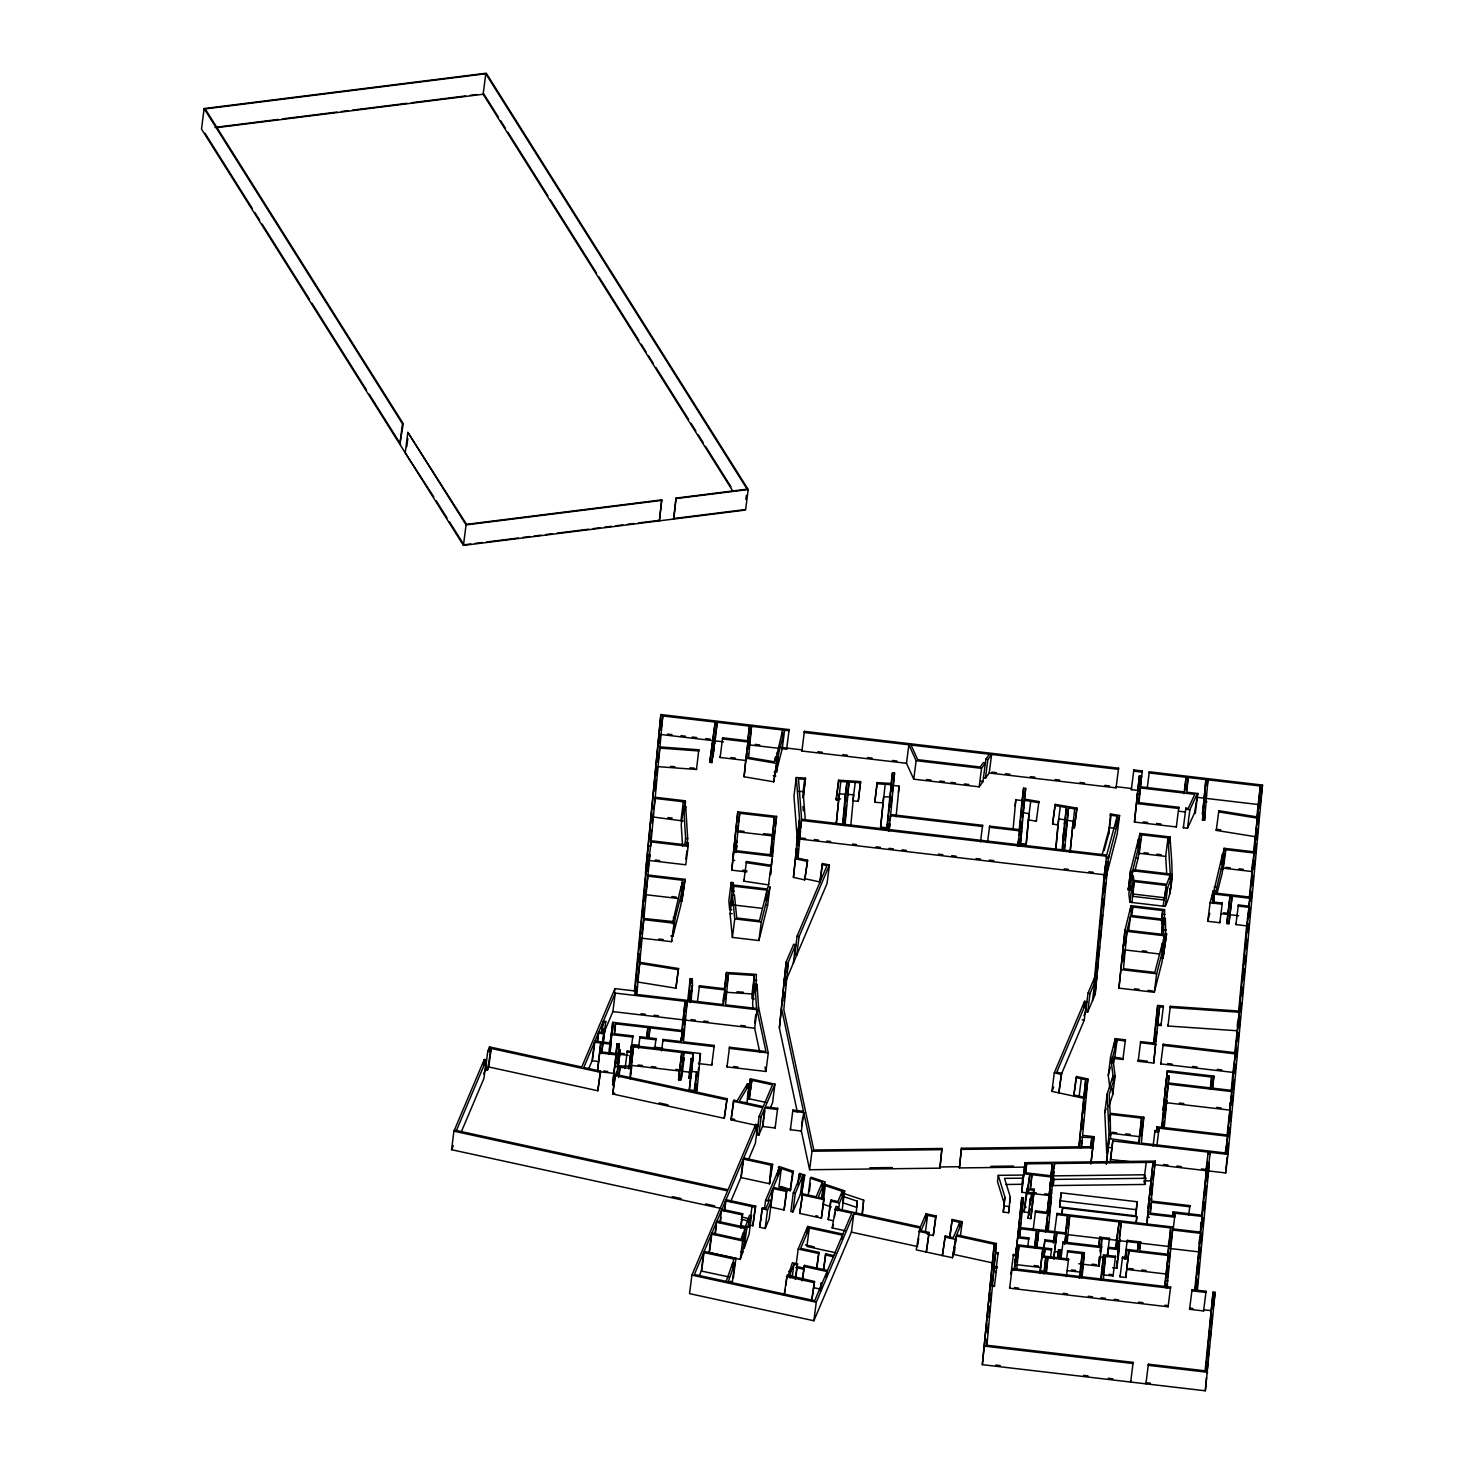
<?xml version="1.0" encoding="UTF-8"?>
<svg xmlns="http://www.w3.org/2000/svg" width="1464" height="1464" viewBox="0 0 1464 1464"><rect width="100%" height="100%" fill="white"/><g stroke="black" fill="none" stroke-linecap="round" stroke-linejoin="round"><path stroke-width="1.5" d="M687.623 1001.541L690.203 978.629L692.271 978.849L692.454 984.961L690.349 998.393M690.203 978.629L689.196 1000.589L636.803 994.459L649.851 854.738L647.802 854.5L645.423 873.002M691.941 986.059L691.264 1000.827L723.472 1004.615L724.845 989.92L699.353 986.937L699.463 985.766L724.954 988.767L726.473 972.462L756.394 974.402L755.991 986.571M1207.159 786.003L1207.946 779.836L1204.561 820.298L1202.511 820.096L1205.879 779.598L1202.932 810.763M1202.511 820.096L1205.201 794.366M1204.561 820.298L1204.964 811.514M600.771 1042.99L597.477 1071.447L600.771 1042.99L594.439 1042.24L592.078 1060.759L588.51 1069.159M594.915 1041.142L610.122 1042.917L610.012 1044.07L602.839 1043.228L602.015 1052.012L616.216 1053.677L613.709 1073.496M602.418 1043.96L604.998 1029.137L602.107 1028.808L601.777 1032.266L598.813 1031.919L597.495 1042.203M603.333 1040.026L603.223 1041.179L605.712 1021.506L603.351 1021.231L601.759 1033.566M605.712 1021.506L605.602 1022.659L602.875 1022.348L601.576 1032.925M628.166 1055.324L610.031 1053.202L612.721 1022.33L682.407 1030.491L685.134 1001.284L681.712 1031.04M611.055 1042.094L610.342 1040.849M610.031 1053.202L612.007 1029.961L612.391 1034.682L632.814 1037.079L632.924 1035.926L614.569 1033.767L615.502 1023.83L647.875 1027.618L646.942 1037.573L639.933 1036.75L638.505 1048.187M612.83 1030.052L613.434 1023.592M599.508 1071.685L613.727 1073.35L612.629 1085.153L616.106 1054.849L599.856 1052.927M616.216 1053.677L617.131 1043.741L619.199 1043.978L618.65 1049.926L620.297 1050.109L618.339 1065.664M620.187 1051.28L618.54 1051.079L617.168 1065.719L631.698 1066.487L630.179 1078.858M615.008 1066.634L617.881 1066.981L617.168 1074.759L615.081 1075.491L612.721 1094.011L724.241 1118.331L727.077 1098.732L696.846 1092.126L700.451 1053.494L631.57 1045.424L630.783 1051.591L632.924 1035.926M631.496 1068.574L619.949 1067.219L619.199 1075.198L694.796 1091.687L696.644 1071.996L691.685 1071.41L692.765 1059.79L691.118 1059.588L691.228 1058.435L692.875 1058.618L693.332 1053.842L683.834 1052.726L683.048 1058.893M631.57 1045.424L631.021 1051.372L627.306 1050.932L627.196 1052.104L630.911 1052.524L629.209 1068.482M634.388 991.293L660.85 714.542L789.114 729.584L789.005 730.737L662.808 715.951L660.959 730.335M618.613 1167.101L618.723 1165.93M634.644 995.374L647.802 854.5M648.808 860.576L648.278 864.693L646.228 864.437L660.85 714.542M636.09 995.246L636.913 986.388M639.128 962.855L639.951 953.869M640.591 947.135L641.433 938.149L671.537 941.681L671.903 940.199M643.41 916.94L644.233 908.028M644.855 901.348L647.857 876.149L682.718 880.248L681.931 886.415M648.278 864.693L648.68 860.429L685.793 864.785L688.172 846.265L687.934 842.642L685.884 842.495L686.03 844.856L651.151 840.757M650.657 839.22L651.498 830.308M652.121 823.628L653.273 812.831M655.14 791.201L656.183 780.019M656.604 775.554L657.446 766.605L696.48 769.478L698.804 749.788L659.916 746.933M659.605 743.309L660.447 734.452L712.822 740.601L715.201 722.081L709.747 762.305L711.815 762.579L717.269 722.319L715.146 738.771M662.808 715.951L650.657 846.174L648.589 845.936M630.325 1074.32L631.149 1065.334L679.406 1070.989L678.582 1079.92L680.632 1080.158L683.834 1052.726M630.215 1076.955L633.528 1046.833L681.785 1052.488L678.582 1079.92M639.933 1036.75L639.823 1037.903L655.909 1039.788L656.018 1038.635L649.01 1037.811L649.924 1027.856L682.297 1031.663L681.382 1041.599L663.027 1039.458L661.6 1050.896M663.027 1039.458L662.918 1040.611L714.139 1046.614L714.249 1045.461L683.432 1041.837L687.202 1001.522L685.884 1011.807M680.668 1042.276L681.089 1037.775M682.956 1040.19L683.999 1028.991M684.42 1024.526L685.353 1015.924M680.632 1080.158L683.395 1057.52M681.748 1077.284L684.219 1057.612M713.114 756.65L714.67 741.04M715.603 736.978L714.194 744.078L712.126 743.803M696.644 1071.996L694.265 1090.515L689.324 1089.93L690.404 1078.291L688.757 1078.09L688.867 1076.937L690.514 1077.138M748.745 749.293L751.526 726.345L748.635 757.437L774.346 761.811L775.554 757.163L777.585 757.51L773.724 781.813L744.096 776.762L745.615 760.457L720.142 757.474L720.233 756.321M747.628 740.491L749.477 726.107L748.104 740.784L722.612 737.801L722.502 738.954L747.994 741.955L744.096 776.762M696.169 1092.455L697.01 1083.378M697.651 1076.552L698.603 1067.897M698.401 1063.559L711.76 1065.115L711.87 1063.962M746.786 871.922L731.707 870.165L737.783 811.861L776.561 816.4L770.467 874.703L771.912 859.24M731.707 870.165L734.635 845.643L736.703 845.881L736.246 850.73L770.888 854.793L774.383 817.315L739.741 813.27L738.679 821.487M735.715 849.431L736.538 840.592M735.752 852.231L739.741 813.27M723.143 1001.156L723.527 997.076M725.449 998.924L726.071 992.263L752.02 993.946L752.35 998.777L754.399 998.906M747.921 758.187L748.324 753.74M752.35 998.777L754.399 975.427L728.432 973.743L725.54 1004.853L756.522 1008.495L755.003 984.247L757.053 984.394L758.498 1006.976L768.289 1052.964L765.91 1071.465L727.022 1066.908L727.132 1065.755M635.047 990.982L614.953 988.621L581.757 1067.036L489.598 1046.925L487.75 1051.317L485.371 1069.836L487.384 1070.276L488.775 1066.981L597.824 1090.753L600.661 1071.154L583.77 1067.476L615.246 993.104L757.034 1009.721L765.947 1051.518L729.511 1047.236L729.401 1048.407L768.289 1052.964M770.156 855.671L774.383 817.315M772.333 854.811L773.157 845.972M773.779 839.329L774.712 830.802M774.182 771.839L776.194 772.168L782.234 748.726L786.644 749.239L786.754 748.086M989.426 754.235L985.913 759.084L982.93 781.666L979.178 786.845L913.756 779.177L906.491 763.293L801.906 751.032L802.016 749.879L780.001 747.299M804.377 731.36L804.267 732.531L1118.459 769.35L1118.569 768.197L804.377 731.36L801.906 751.032M797.331 1112.128L779.379 1027.948L786.186 961.903L793.671 944.262L795.684 944.701L793.305 963.202M793.433 877.394L798.447 830.619L800.515 830.857L797.972 858.16L807.579 860.246L804.743 879.864L793.433 877.394L799.527 819.053L796.306 777.549L805.456 778.116L803.187 797.807L805.456 778.116M796.453 845.204L799.527 819.053M779.379 1027.948L786.186 961.903M783.99 1001.047L784.832 992.025M785.454 985.272L786.406 976.653M797.294 858.471L798.136 849.376L796.087 849.138M798.703 843.282L799.637 834.846M795.684 944.701L788.254 962.251L783.826 1009.574L813.764 1150.027L941.938 1148.471L939.925 1168.162L809.61 1169.736L801.357 1131.032L803.736 1112.53L792.774 1111.249L792.884 1110.096L803.48 1111.322L781.758 1009.446M798.502 845.442L801.485 820.462L1106.601 856.22L1106.418 858.069L1108.486 858.307L1119.576 815.485L1110.536 813.929L1110.243 815.045L1117.215 816.253L1115.897 826.556M758.315 1125.761L731.067 1119.832L733.446 1101.312L762.781 1107.717L759.157 1116.263L756.778 1134.783L758.791 1135.222L762.488 1126.493L775.133 1127.975L775.243 1126.804M747.482 1096.664L750.428 1078.822L774.95 1084.165L765.343 1106.857L777.622 1108.303L777.512 1109.456L764.867 1107.974L761.17 1116.703L758.791 1135.222M801.357 1131.032L790.395 1129.751L790.505 1128.598M836.109 824.287L840.757 781.502M836.493 822.548L839.165 793.872L845.387 794.257L842.477 825.403M855.251 782.417L852.89 800.918L858.27 801.266L860.558 781.575L838.579 780.202L838.671 781.373L846.961 781.886L843.026 824.159L801.595 819.291L798.502 778.866L805.548 779.306M844.545 825.605L846.412 805.529M846.832 801.082L849.047 782.014L860.649 782.746M849.047 782.014L845.094 824.397L887.202 829.338L887.733 823.774L889.783 824.031L889.27 829.576L1018.322 844.691L1018.834 839.147L1020.902 839.384L1020.39 844.948L1062.516 849.87L1066.469 807.506L1054.977 805.529L1052.598 824.031L1057.941 824.946L1055.636 849.687M850.73 826.245L853.677 794.769L847.455 794.385M880.358 828.88L885.171 784.283M889.801 797.038L886.928 827.819L880.742 827.087L883.579 796.654L889.801 797.038L891.375 784.667L877.156 783.789L877.064 782.6L891.485 783.514L892.491 772.827L894.541 773.065L890.679 814.533L982.6 825.312L982.49 826.465L890.569 815.686L888.849 830.381M891.375 784.667L888.099 819.84L890.167 820.096L890.569 815.686M890.936 807.25L891.942 796.343M892.363 791.969L894.541 773.065M856.092 1214.278L857.318 1201.194L843.447 1196.546L842.66 1202.694L856.532 1207.342L857.318 1201.194M896.059 816.894L899.152 786.15L892.967 785.418M862.058 1215.102L862.882 1206.299M862.241 1215.559L863.668 1200.151L844.637 1193.764M1030.711 801.339L1028.332 819.858L1036.274 821.212L1038.946 801.577L1024.654 799.124L1025.66 788.437L1023.592 788.181L1019.731 829.667L989.609 826.135L989.518 827.288L1019.621 830.82L1019.2 835.212L1021.268 835.45L1019.951 845.735M1013.106 828.88L1015.833 799.82L1022.018 800.552L1019.164 831.113M1038.946 801.577L1038.635 802.711L1024.544 800.277L1022.97 812.648L1029.119 813.709L1026.282 844.142L1020.097 843.429L1022.146 821.432M1022.549 817.04L1022.97 812.648M1021.268 835.45L1024.544 800.277M1025.898 845.954L1028.332 819.858M1205.037 1371.402L1213.07 1292.108L1215.138 1292.346L1205.311 1390.8L982.344 1364.668L994.239 1244.235L956.212 1235.945L952.442 1257.741L916.226 1249.853L919.996 1228.04L853.787 1213.601L816.253 1302.246L813.874 1320.748L689.544 1293.627L691.905 1275.126L727.571 1190.872L453.932 1131.178L451.571 1149.697L720.764 1208.404M982.344 1364.668L994.239 1244.235M986.187 1346.002L986.791 1339.359M987.413 1332.697L988.255 1323.822M988.877 1317.179L989.902 1306.089M990.323 1301.642L991.146 1292.785M949.624 1237.043L952.186 1219.494L962.251 1221.69L956.687 1234.847L996.398 1243.503L994.257 1266.451L996.838 1266.763L996.746 1267.916L994.148 1267.604L986.901 1345.251L1133.136 1362.38L1133.026 1363.533L984.723 1346.166M994.148 1267.604L991.769 1286.124L994.367 1286.435L994.477 1285.264M995.685 1272.326L995.794 1271.155M995.557 1252.342L998.155 1252.653L998.064 1253.806L995.465 1253.495L993.617 1267.897M1003.261 1212.101L1004.89 1197.076L998.283 1175.354L1023.482 1175.043L1023.19 1178.191L1004.505 1178.355L1010.306 1197.003L1008.623 1212.741L1003.261 1212.101L1004.89 1197.076M1009.629 1288.21L1012.1 1268.556L1170.596 1287.13L1168.126 1306.785L1009.629 1288.21L1009.739 1287.057M1011.057 1272.948L1010.947 1274.101L1013.417 1254.447L1016.016 1254.739L1016.949 1244.748L1051.591 1248.81L1051.481 1249.963L1044.893 1249.195L1043.832 1257.43M1012.1 1268.556L1011.99 1269.709L1170.486 1288.283L1170.596 1287.13M1013.417 1254.447L1013.308 1255.6L1015.906 1255.892L1014.698 1268.849M1027.49 1192.959L1021.671 1192.282L1025.074 1162.691L1155.261 1161.098L1151.216 1200.535M1021.817 1197.589L1015.687 1256.368L1021.817 1197.589L1023.428 1197.79L1020.628 1227.637L1046.211 1230.638L1047.803 1213.528L1035.432 1212.082L1035.542 1210.911L1047.913 1212.375L1049.377 1196.765L1051.427 1197.003L1048.261 1230.876L1066.012 1232.963L1067.604 1215.852L1056.88 1214.589L1056.99 1213.436L1172.884 1227.015L1172.701 1228.863L1200.755 1232.157M1021.671 1192.282L1025.074 1162.691M1019.859 1229.083L1020.463 1222.696M1016.766 1269.087L1018.907 1246.157L1042.826 1248.957L1039.971 1273.497M1034.7 1248.17L1036.622 1230.693L1020.536 1228.808L1019.768 1236.897L1028.844 1237.958L1028.735 1239.111L1018.047 1237.867M1051.042 1175.702L1052.47 1163.532L1026.593 1163.862L1025.752 1172.81L1051.335 1175.793L1051.738 1171.401L1053.806 1171.639L1050.475 1203.353M1055.782 850.273L1058.728 818.815L1064.877 819.877L1062.169 848.864M1029.851 1208.477L1029.32 1212.595L1024.05 1211.972L1029.851 1174.457L1024.031 1173.78M1024.05 1211.972L1026.886 1188.365M1062.846 839.403L1063.468 832.705M1049.963 1207.471L1049.432 1211.57L1047.364 1211.332L1051.225 1176.965L1031.919 1174.695L1030.601 1188.805L1034.225 1189.226L1034.115 1190.378L1028.844 1189.774L1028.588 1192.538L1033.859 1193.16L1030.839 1218.615L1027.948 1218.268L1028.057 1217.115M1030.473 1204.872L1030.436 1198.613L1030.327 1199.766L1033.218 1200.096M1031.26 1198.705L1031.699 1194.075L1026.41 1193.453M1064.017 851.353L1064.639 844.691M1065.06 840.245L1068.519 807.854L1076.717 809.281L1077.028 808.146L1055.288 804.395L1054.977 805.529M1068.519 807.854L1064.566 850.127L1106.693 855.049L1117.215 816.253M1030.839 1218.615L1034.225 1189.226M1031.754 1208.898L1031.864 1207.745M1033.163 1229.431L1033.053 1230.584L1035.542 1210.911M1070.038 851.7L1074.668 808.915M1070.202 852.176L1073.094 821.286L1066.927 820.224M1036.75 1248.408L1038.671 1230.931L1054.757 1232.816L1054.007 1240.905L1044.93 1239.843L1043.869 1248.078M1042.826 1248.957L1040.172 1270.477L1042.24 1270.715M1044.033 1247.163L1044.93 1239.843M1045.534 1230.876L1045.955 1226.411M1047.364 1211.332L1051.225 1176.965M1044.088 1256.313L1044.893 1249.195M1047.584 1231.316L1048.425 1222.294M1049.432 1211.57L1049.834 1207.288M1050.42 1200.864L1051.427 1190.159M1044.399 1272.326L1045.79 1257.485L1042.075 1257.045L1042.185 1255.892L1057.85 1257.722L1058.6 1249.634L1060.668 1249.872L1059.918 1257.979L1068.574 1258.985L1068.464 1260.138L1047.84 1257.722L1046.01 1272.124M1153.065 1162.324L1148.105 1208.514L1153.065 1162.324L1054.556 1163.514L1054.171 1167.723L1052.104 1167.467M1046.467 1272.582L1047.84 1257.722M1053.751 1258.967L1054.446 1251.555L1061.254 1252.361M1053.842 1258.766L1056.825 1233.054L1065.902 1234.115L1065.133 1242.222L1063.084 1241.966L1060.961 1258.418M1059.625 1206.922L1061.144 1192.831L1137.162 1201.743L1136.412 1209.685L1135.625 1215.834L1059.625 1206.922L1061.144 1192.831M1062.041 1214.022L1062.608 1208.038L1136.833 1216.749L1136.284 1222.715M1063.084 1241.966L1062.974 1243.137L1101.532 1247.657L1101.751 1238.562L1117.435 1240.392L1116.684 1248.261L1108.651 1247.31L1107.479 1256.698M1066.469 1243.394L1067.293 1234.591L1101.038 1238.544M1115.33 1248.499L1119.155 1221.891L1069.672 1216.09L1067.201 1242.46L1098.952 1246.175L1099.793 1237.153L1109.492 1238.288L1109.383 1239.441M1082.134 1276.754L1084.385 1252.653L1067.677 1250.695L1067.567 1251.848L1082.207 1253.568L1080.066 1276.516M1078.822 1146.861L1085.721 1079.718L1076.113 1077.614L1073.753 1096.133L1076.589 1076.516L1087.88 1078.986L1082.628 1135.35L1094.011 1136.686L1091.119 1162.215M1094.139 982.765L1104.222 874.722L799.106 838.964M1079.041 1147.483L1085.721 1079.718M1085.648 1011.679L1087.661 1012.118L1095.127 994.477L1108.12 862.241L1106.052 862.003L1095.438 975.628L1088.008 993.178L1085.648 1011.679L1083.927 1015.741M1082.573 1129.055L1083.415 1120.033M1084.037 1113.281L1085.099 1102.008M1095.127 994.477L1096.829 976.268M1097.25 971.73L1098.11 962.635M1098.732 955.809L1099.592 946.714M1100.233 939.888L1101.074 930.793M1101.715 923.967L1102.557 914.872M1103.197 908.046L1104.039 898.951M1104.679 892.125L1105.54 883.03M1025.02 1167.119L959.432 1167.924L961.445 1148.234L1079.462 1146.806L1079.993 1141.133L1082.061 1141.371L1081.548 1146.77L1090.991 1146.66L1091.833 1137.601L1080.359 1137.199M983.534 777.585L985.455 778.171L989.225 772.992L1116.08 787.852L1116.19 786.699L1131.452 788.492L1131.343 789.645L1137.711 790.395M1079.261 1278.328L1082.207 1253.568M1090.808 1164.1L1094.011 1136.686M1081.402 1277.743L1084.385 1252.653M1133.831 769.973L1133.722 771.144L1142.195 772.132L1142.304 770.979L1133.831 769.973L1131.343 789.645M1162.983 946.019L1164.301 935.734L1126.969 931.36L1123.492 968.729L1154.876 972.407L1162.324 943.438L1164.374 943.786L1161.995 962.287L1154.291 992.281L1118.935 988.145L1125.011 929.969L1131.032 905.649L1164.649 909.583L1164.246 920.618M1186.572 789.865L1188.146 777.512L1186.773 792.207L1197.79 793.488L1194.496 813.069L1187.487 828.258L1183.37 827.782L1185.84 808.11L1188.274 808.403L1194.77 794.312L1140.364 787.943L1138.992 802.62L1178.831 807.286L1176.342 826.959L1134.454 822.054L1139.413 775.774L1141.481 776.03L1140.474 786.772L1184.705 791.969L1186.078 777.274L1183.973 793.726M1118.935 988.145L1125.011 929.969M1134.454 822.054L1139.413 775.774M1123.583 960.86L1124.608 949.88L1159.744 953.997M1106.253 1163.88L1109.255 1138.571L1139.285 1142.872L1141.591 1118.112L1110.188 1114.433L1109.383 1120.601M1106.308 1164.081L1109.255 1138.571M1078.748 1263.761L1099.153 1266.159L1099.391 1257.064L1105.1 1257.741M1110.316 1161.977L1112.786 1140.932L1228.022 1154.437L1225.643 1172.939L1207.91 1170.871L1207.141 1179.142M1100.58 1279.994L1103.563 1254.904L1115.531 1256.295L1115.422 1257.466L1105.521 1256.295L1103.142 1274.815L1113.043 1275.967L1115.531 1256.295M1101.312 1279.005L1103.563 1254.904M1228.022 1154.437L1262.499 785.07L1149.313 771.803L1149.222 772.955L1260.321 785.985L1226.063 1153.028L1141.353 1143.11L1143.768 1117.197L1110.133 1113.262L1109.236 1094.303L1115.111 1076.022L1112.713 1057.008L1117.032 1039.989L1125.285 1040.959L1125.395 1039.806L1115.257 1038.616L1110.627 1056.788L1108.266 1075.29L1109.858 1087.953M1113.573 1062.754L1114.653 1058.509L1122.906 1059.479L1123.016 1058.326M1103.38 1279.243L1105.521 1256.295M1108.651 1247.31L1108.541 1248.463L1119.265 1249.725L1119.484 1240.63L1117.636 1255.032M1113.043 1275.967L1113.152 1274.815L1109.163 1274.339M1116.391 1240.264L1116.501 1239.111M1115.971 1249.066L1116.373 1244.729M1112.603 1267.733L1116.886 1268.245L1116.941 1261.108M1117.837 1251.482L1118.24 1247.145M1117.837 1258.052L1117.727 1259.223L1121.223 1222.129L1170.706 1227.93L1168.235 1254.3L1139.779 1250.97L1140.621 1241.948L1127.225 1240.374L1124.846 1258.875M1120.106 1240.703L1120.216 1239.551M1159.616 1006.774L1157.255 1025.276L1160.97 1025.532L1163.331 1007.031L1159.616 1006.774L1153.724 1063.084L1138.169 1061.272L1138.278 1060.101L1147.264 1061.162M1163.331 1007.031L1163.276 1005.86L1157.658 1005.475L1154.144 1043.173L1140.639 1041.599L1140.548 1042.752L1156.102 1044.582M1164.996 1286.893L1168.144 1255.453L1128.964 1250.86L1125.834 1277.468L1120.052 1276.791L1120.161 1275.638M1118.844 1240.63L1138.461 1242.863L1137.729 1250.714L1126.383 1249.396L1126.255 1257.558L1122.54 1257.119L1122.431 1258.29L1128.195 1258.967M1127.115 1241.527L1127.225 1240.374M1125.834 1277.468L1126.402 1271.393M1138.589 1143.366L1141.591 1118.112M1135.625 1215.834L1137.162 1201.743M1153.431 1043.942L1157.658 1005.475M1153.724 1063.084L1155.389 1045.296M1155.791 1040.849L1156.633 1031.955M1131.855 876.936L1132.642 870.751L1170.139 875.161L1166.753 884.274L1133.868 880.413L1133.282 875.71L1131.215 875.6L1128.854 894.12L1129.879 902.245L1165.216 906.381C1175.738 884.768 1171.218 859.954 1170.029 836.951L1139.925 833.419L1137.857 847.711M1176.342 826.959L1176.452 825.806M1169.846 893.9L1172.335 874.246M1178.831 807.286L1178.721 808.457L1136.814 803.535M1130.775 1380.9L1130.666 1382.053L1133.136 1362.38M1231.151 1091.723L1232.944 1072.38L1160.732 1063.907L1160.842 1062.754M1225.972 1147.044L1225.368 1153.577L1227.747 1135.058L1164.228 1127.609L1166.753 1100.562L1164.685 1100.306L1162.16 1127.371L1157.054 1126.768L1156.688 1130.702L1155.041 1130.519L1154.931 1131.672L1158.646 1132.111L1159.012 1128.177L1227.637 1136.21M1235.433 1052.707L1163.221 1044.235L1163.111 1045.406L1235.323 1053.86L1232.944 1072.38M1183.37 827.782L1183.461 826.629M1146.696 1223.721L1149.679 1198.577L1151.747 1198.815L1151.528 1201.12L1189.884 1205.622L1189.774 1206.775L1151.418 1202.273L1150.1 1212.558M1185.84 808.11L1185.73 809.263L1189.866 809.757L1196.857 794.549M1146.916 1224.343L1149.679 1198.577M1151.436 1195.319L1152.479 1184.101M1151.418 1202.273L1150.411 1213.162L1172.792 1215.779L1173.158 1211.844L1202.328 1215.266M1161.483 1127.847L1164.685 1100.306M1165.545 1106.564L1165.179 1110.499L1163.111 1110.261L1167.449 1070.696L1213.857 1076.131L1212.723 1088.173L1231.901 1090.424M1164.978 1090.369L1167.449 1070.696M1163.111 1110.261L1166.973 1075.784L1169.041 1076.04L1168.4 1082.976L1210.673 1087.935L1211.68 1077.046L1167.357 1071.868M1163.532 1128.085L1164.173 1121.314M1165.966 1104.332L1168.29 1084.129L1231.791 1091.577L1226.997 1136.174M1194.496 813.069L1195.411 812.008M1213.07 1292.108L1205.732 1370.89L1148.398 1364.174L1148.288 1365.326L1207.672 1372.299M1202.786 814.039L1202.841 812.868M1164.594 1286.6L1168.144 1255.453M1167.522 1255.234L1170.706 1227.93M1168.437 1245.278L1168.766 1241.82M1165.234 1286.49L1165.417 1284.642L1167.467 1284.88L1167.302 1286.746M1166.497 1288.393L1166.918 1283.965M1167.54 1277.322L1168.565 1266.25M1168.986 1261.822L1169.809 1252.964M1167.046 1287.13L1172.591 1230.016L1200.645 1233.31L1194.661 1290.388M1200.114 1232.871L1202.219 1216.419L1175.116 1213.253L1174.75 1217.17L1148.234 1214.077M1168.126 1306.785L1168.235 1305.632L1164.923 1305.247M1248.792 906.491L1249.963 897.103L1214.754 892.985L1215.211 891.173L1213.18 890.826L1210.106 902.794L1207.727 921.295L1219.823 922.723L1219.933 921.57M1249.853 898.256L1232.121 896.188L1228.9 923.784L1226.832 923.546L1230.053 895.931L1214.461 894.12L1212.466 901.897L1222.294 903.05L1222.184 904.203L1210.106 902.794M1201.596 1216.2L1207.251 1162.526L1209.319 1162.764L1197.406 1290.26L1206.062 1291.285L1203.591 1310.957L1189.573 1309.31L1189.683 1308.157L1192.977 1308.542M1207.251 1162.526L1195.338 1290.022L1192.044 1289.638L1191.934 1290.791L1205.952 1292.438L1206.062 1291.285M1226.832 923.546L1230.053 895.931M1198.998 1243.924L1199.419 1239.422M1200.572 1227.18L1200.974 1222.788M1207.745 1172.719L1205.677 1172.481L1205.842 1170.614L1154.803 1164.649M1228.9 923.784L1232.121 896.188M1196.729 1290.571L1197.808 1279.17M1198.229 1274.632L1199.291 1263.249M1199.711 1258.692L1200.773 1247.31M1201.194 1242.753L1202.054 1233.64M1202.694 1226.814L1203.536 1217.7M1204.177 1210.874L1205.018 1201.761M1205.659 1194.935L1206.519 1185.822M1238.526 1012.722L1246.633 925.852L1235.909 924.608L1236.019 923.455M1249.103 906.198L1238.379 904.935L1238.27 906.088L1248.993 907.351L1246.633 925.852M1203.591 1310.957L1203.701 1309.786L1210.71 1310.609M1229.742 1106.784L1230.144 1102.484M1234.738 1053.22L1239.203 1012.228L1170.358 1007.506L1170.285 1006.335L1239.313 1011.075M1237.263 1026.099L1237.684 1021.634M1249.231 897.963L1254.172 851.828L1224.069 848.297L1222.532 858.471M1251.812 870.348L1252.434 863.595M1253.495 852.359L1257.32 818.138L1218.597 811.88L1218.871 810.745L1257.43 816.967M1256.716 817.772L1260.321 785.985M1205.311 1390.8L1206.556 1377.478M1206.958 1373.031L1208.001 1361.923M1208.624 1355.261L1209.447 1346.386M1210.069 1339.725L1210.911 1330.849M1211.533 1324.188L1212.357 1315.294M1225.643 1172.939L1227.125 1157.072M1227.546 1152.552L1228.388 1143.476M1229.028 1136.686L1229.87 1127.628M1230.51 1120.82L1231.352 1111.762M1231.993 1104.954L1232.834 1095.896M1233.475 1089.106L1234.317 1080.029M1234.957 1073.24L1235.799 1064.163M1236.439 1057.374L1237.281 1048.316M1237.922 1041.508L1238.764 1032.449M1239.185 1027.911L1240.246 1016.583M1240.667 1012.045L1241.509 1002.986M1242.149 996.197L1242.991 987.12M1243.631 980.331L1244.693 969.003M1245.114 964.465L1245.956 955.406M1246.596 948.599L1247.438 939.54M1248.078 932.733L1248.92 923.674M1249.542 916.867L1250.402 907.808M1251.025 901.019L1251.885 891.942M1252.507 885.153L1253.367 876.094M1253.989 869.287L1254.831 860.228M1255.471 853.421L1256.313 844.362M1256.734 839.824L1257.796 828.496M1258.216 823.957L1259.278 812.63M1259.699 808.11L1262.499 785.07M204.118 108.556L201.501 129.052L463.447 545.395L745.579 510.039L748.214 489.543L486.268 73.2L204.118 108.556L402.472 423.81L399.855 444.306L403.24 423.718L205.198 108.922L485.792 73.767L747.152 489.177L676.039 498.089L673.696 519.043L676.039 498.089M661.728 499.883L659.404 520.836L661.728 499.883L466.54 524.332L407.852 432.374L405.235 452.87L433.765 496.882M406.791 446.63L407.834 438.431M732.366 490.349L483.157 94.245L485.792 73.767M463.447 545.395L466.064 524.899L407.852 432.374M483.523 1065.609L484.309 1059.442L486.322 1059.881L483.962 1078.382L461.087 1132.404M489.086 1051.042L489.598 1046.925M487.384 1070.276L491.154 1048.462L600.203 1072.252L600.661 1071.154M488.775 1066.981L491.154 1048.462M592.554 1059.643L594.659 1043.191M597.294 1041.27L598.337 1033.035L603.735 1033.676M602.473 1042.551L604.065 1030.199M601.521 1053.513L602.839 1043.228M603.15 1043.539L604.998 1029.137M597.824 1090.753L600.203 1072.252M614.423 992.738L614.953 988.621M603.516 1033.712L612.885 1011.606L615.246 993.104M608.695 1054.354L610.122 1042.917M610.232 1042.002L612.721 1022.33M609.518 1049.633L612.007 1029.961M614.185 1034.115L615.502 1023.83M615.813 1054.025L617.131 1043.741M618.412 1050.146L619.199 1043.978M612.721 1094.011L615.557 1074.393M616.948 1063.413L618.54 1051.079M615.85 1076.003L616.381 1071.886M616.838 1075.198L617.881 1066.981M618.192 1066.579L620.297 1050.109M657.958 762.488L659.807 748.104L698.859 750.959L698.804 749.788M618.632 1077.504L619.949 1067.219M653.786 808.714L655.103 798.429L683.322 801.741L685.427 802.345L684.109 812.63M649.339 856.458L651.059 841.928L688.172 846.265M647.747 871.19L649.851 854.738M641.946 934.032L643.794 919.648L673.898 923.18L674.282 921.679L643.904 918.495M625.091 1068.555L627.306 1050.932M637.59 979.91L639.713 963.458L678.271 969.68L678.546 968.546L639.805 962.306M629.721 1059.826L630.252 1055.709M628.806 1068.976L630.911 1052.524M631.679 1061.217L633.528 1046.833M646.557 1037.903L647.875 1027.618M648.607 1038.141L649.924 1027.856M683.048 820.865L680.98 820.718L683.322 801.741M686.909 844.819L687.696 838.652L685.664 806.335L683.615 806.207L681.236 824.708L682.59 846.247M684.53 806.975L685.335 800.808L655.213 797.276M685.152 810.452L685.664 806.335M654.701 1048.919L656.018 1038.635M672.433 923.674L681.163 886.342L683.212 886.69L680.833 905.21L672.891 936.356L670.841 936.008M671.537 941.681L674.282 921.679M672.891 936.356L675.27 917.837L683.212 886.69M684.841 844.691L685.628 838.506L683.615 806.207M680.632 890.46L681.163 886.342M681.089 890.734L682.718 880.248M685.829 859.094L686.891 850.877M687.421 846.759L687.934 842.642M679.772 901.019L681.821 901.348L685.079 879.352L647.966 874.996M685.079 879.352L681.821 901.348M637.334 981.96L675.911 988.2L678.271 969.68M678.546 968.546L675.911 988.2M711.815 762.579L715.036 738.076M745.835 499.425L746.366 495.326M680.98 1041.947L682.297 1031.663M679.406 1070.989L681.785 1052.488M720.142 757.474L722.612 737.801M690.166 995.3L690.679 991.183M691.74 982.966L692.271 978.849M690.148 999.29L691.209 991.073M682.004 1067.128L681.474 1071.227L690.953 1072.343M690.239 1002.566L692.454 984.961M697.358 1002.236L699.463 985.766M688.757 1078.09L691.228 1058.435M691.228 1070.294L691.74 1066.176M692.545 1060.009L693.332 1053.842M690.404 1078.291L692.765 1059.79M689.324 1089.93L691.685 1071.41M699.133 1063.779L700.451 1053.494M737.783 811.861L732.622 860.21L734.69 860.448M745.615 760.457L747.994 741.955M738.167 825.605L737.362 831.772L772.004 835.834M732.823 892.381L733.629 886.214L767.044 890.13L759.487 920.655L736.721 917.983L734.489 895.181L732.439 895.053L730.06 913.573L732.384 937.418L758.901 940.529L767.594 905.466L769.973 886.964L767.905 886.727L767.337 888.996L733.501 885.025L733.281 882.664L731.195 882.408L728.834 900.927L729.676 909.565L731.726 909.693M735.898 852.048L736.703 845.881M729.676 909.565L732.037 891.064L731.195 882.408M732.75 886.781L733.281 882.664M711.76 1065.115L714.249 1045.461M732.256 905.576L732.787 901.458M733.574 895.291L733.629 886.214M724.369 988.914L726.473 972.462M722.996 1004.322L724.845 989.92M732.384 937.418L734.763 918.916L732.439 895.053M726.858 986.096L728.432 973.743M743.84 881.163L746.457 861.527L771.125 865.261L768.509 884.897L743.84 881.163L744.078 880.029M727.022 1066.908L729.511 1047.236M699.609 1275.016L701.311 1271.026L703.672 1252.525L733.647 1258.949L735.934 1258.253L704.147 1251.427L701.768 1269.929M724.241 1118.331L727.077 1098.732M709.564 1251.5L711.669 1235.049M775.023 761.28L775.554 757.163M714.926 1234.555L716.5 1222.22L744.828 1228.406L744.041 1234.573M775.774 759.487L782.654 729.987M715.384 1233.475L716.445 1225.24M773.724 781.813L777.585 757.51M731.067 1119.832L733.903 1100.214L737.124 1100.928L747.427 1083.799L749.403 1084.33L747.024 1102.85L745.066 1102.319M782.234 748.726L784.594 730.225L778.573 753.667L776.725 772.242M781.868 736.154L782.38 732.055M719.94 1222.696L721.532 1210.362L742.23 1214.864L742.687 1213.766L721.99 1209.264M720.398 1221.616L720.928 1217.499M752.02 993.946L754.399 975.427M724.241 1211.112L725.558 1200.809L755.223 1207.269L755.68 1206.171L726.034 1199.711L724.717 1209.996M758.901 940.529L761.28 922.027L769.973 886.964M755.003 984.247L752.624 1002.767L753.045 1009.373M765.727 900.415L767.044 890.13M775.243 826.684L776.561 816.4M786.644 749.239L789.114 729.584M756.266 990.561L757.053 984.394M754.692 1022.879L755.735 1014.662M746.896 1087.917L747.427 1083.799M759.816 1052.415L754.655 1028.222L757.034 1009.721M757.968 1011.093L758.498 1006.976M749.641 1084.989L750.428 1078.822M747.226 1098.714L749.184 1099.263L751.801 1080.322L772.461 1084.824L763.238 1106.619L739.155 1101.367L749.403 1084.33M749.184 1099.263L751.801 1080.322M730.554 1201.944L740.876 1177.532L743.255 1159.031L771.839 1165.326L772.663 1164.338L743.712 1157.933L741.351 1176.434M732.201 1266.909L732.732 1262.81L734.782 1263.139L732.403 1281.641L730.353 1281.311M732.586 1267.165L733.647 1258.949M796.306 777.549L793.946 796.068L797.166 837.573M735.934 1258.253L733.318 1277.798L733.574 1276.754M740.638 1227.216L742.23 1214.864M740.839 1228.168L742.687 1213.766M755.186 1128.506L755.717 1124.389L757.73 1124.828L755.369 1143.329L748.36 1159.891M742.376 1239.276L743.163 1233.109L745.194 1233.512L742.834 1252.031L740.235 1259.388L709.107 1252.598L711.467 1234.097L742.614 1240.886L745.194 1233.512M740.235 1259.388L742.614 1240.886M743.712 1235.506L744.828 1228.406M742.138 1247.84L744.151 1248.243L746.53 1229.723L751.471 1215.687L749.531 1215.266L745.213 1227.29L716.957 1221.122M805.292 820.078L803.096 791.603L804.688 779.251M748.269 1222.532L748.799 1218.414M750.41 1218.945L752.002 1206.574M800.168 830.729L801.485 820.462M762.488 1126.493L764.867 1107.974M751.471 1215.687L749.092 1234.189L744.151 1248.243M762.964 1125.377L764.812 1110.975M748.69 1227.271L749.623 1225.075L752.844 1225.789L755.223 1207.269M755.68 1206.171L752.844 1225.789M786.937 972.535L788.254 962.251M774.95 1084.165L772.571 1102.685L770.833 1106.802M773.029 1189.482L769.131 1219.073L765.16 1228.479L759.688 1227.271L762.049 1208.77L762.524 1207.672L765.983 1208.422L769.021 1201.23L765.562 1200.48L764.519 1208.697M821.999 864.602L826.94 865.682L797.093 936.137L794.732 954.656L796.745 955.095L799.106 936.576L829.411 865.023L822.457 863.504L819.62 883.103M762.524 1207.672L759.688 1227.271M804.743 879.864L807.579 860.246M775.133 1127.975L777.622 1108.303M772.663 1164.338L769.46 1183.827L771.071 1165.07M769.46 1183.827L771.839 1165.326M765.16 1228.479L767.52 1209.959L771.51 1200.572L768.051 1199.821L772.827 1188.512L786.424 1191.476L786.882 1190.378L773.285 1187.414L781.3 1168.51L792.555 1172.28L793.378 1171.273L779.086 1166.479L777.201 1175.702M772.827 1188.512L770.448 1207.031L784.045 1209.996L786.882 1190.378M778.848 1171.969L779.379 1167.851L778.262 1167.485M781.3 1168.51L778.921 1187.011L790.176 1190.781L793.378 1171.273M822.457 863.504L820.096 882.005L805.2 878.766M790.395 1129.751L792.884 1110.096M838.378 800.021L836.31 799.875L836.219 798.703L838.579 780.202M836.31 799.875L838.671 781.373M784.045 1209.996L786.424 1191.476M829.411 865.023L827.032 883.524L785.875 980.77M790.176 1190.781L792.555 1172.28M798.978 1174.439L800.845 1175.061L793.268 1192.977L790.889 1211.478L792.902 1211.918L800.405 1194.221L802.766 1175.702L804.761 1175.098L799.802 1173.433L798.978 1174.439L797.66 1184.724M801.632 1125.725L802.693 1117.508M844.856 798.356L846.961 781.886M792.902 1211.918L795.281 1193.416L802.766 1175.702M814.496 1281.494L811.66 1301.093L814.496 1281.494L787.156 1275.053L784.137 1295.091L785.308 1289.436M799.289 1177.55L799.802 1173.433M785.839 1285.337L786.882 1277.102M788.199 1275.437L792.353 1262.755L797.587 1263.908L795.739 1278.292M789.956 1277.926L790.743 1271.759L793.909 1264.292L797.111 1265.006L797.587 1263.908M800.405 1194.221L801.558 1194.606L803.937 1176.104M841.708 1195.411L842.239 1191.312L823.372 1184.98L818.193 1197.204L824.232 1198.522L821.396 1218.139L799.747 1213.418L802.583 1193.801L816.18 1196.783L822.329 1182.272L810.361 1178.264L808.256 1194.716M804.761 1175.098L801.558 1194.606M802.583 1193.801L799.747 1213.418M792.317 1276.626L793.909 1264.292M796.324 1263.414L798.173 1249.03L807.725 1226.429L842.898 1234.097M795.281 1279.39L797.111 1265.006M809.61 1169.736L811.989 1151.235L803.736 1112.53M860.558 781.575L858.27 801.266M809.336 1191.659L810.397 1183.424M806.938 1232.596L807.725 1226.429M802.107 1280.89L804.431 1265.39L827.526 1270.423M802.583 1279.792L804.431 1265.39M841.91 1239.313L842.441 1235.195L809.281 1227.967L806.902 1246.468L835.651 1252.745M821.798 1186.389L822.329 1182.272M821.798 1197.314L823.372 1184.98M822.274 1196.198L824.726 1181.796L811.184 1177.257L810.361 1178.264M822.878 1196.198L823.409 1192.08M824.195 1185.913L824.726 1181.796M821.396 1218.139L825.293 1185.62M877.064 782.6L874.777 802.29L882.792 802.803M874.777 802.29L877.156 783.789M816.601 1267.842L818.907 1252.342L800.643 1248.371L809.281 1227.967M816.802 1268.812L818.907 1252.342M832.668 1220.592L828.24 1219.622L830.619 1201.12L831.076 1200.023L837.92 1201.523L842.239 1191.312M831.076 1200.023L828.24 1219.622M820.078 1290.241L821.322 1282.976L821.615 1287.277M820.279 1291.211L821.322 1282.976M823.445 1269.343L825.751 1253.843L833.803 1255.6M821.139 1288.375L820.865 1284.074M823.646 1270.294L825.751 1253.843M845.094 1230.73L832.192 1227.93L835.871 1206.336L837.884 1206.775L837.353 1210.893M826.263 1277.706L827.05 1271.521L803.956 1266.488M834.553 1216.621L835.084 1212.503M891.173 783.112L892.491 772.827M886.781 830.125L888.502 815.448M886.946 829.942L887.733 823.774M838.671 1209.227L839.458 1203.042L844.637 1190.836L823.848 1183.864M888.904 831.131L889.783 824.031M842.258 1209.337L844.637 1190.836M898.365 792.298L899.152 786.15M906.491 763.293L908.87 744.792L916.135 760.676L913.756 779.177M813.874 1320.748L851.408 1232.121L853.787 1213.601M863.138 1204.25L863.668 1200.151M917.891 1244.491L918.678 1238.324M919.465 1232.157L919.996 1228.04M979.178 786.845L981.539 768.344L985.309 763.147L983.387 762.561L980.166 767.008L917.745 759.688L911.029 745.03M925.504 1217.902L926.035 1213.784L936.1 1215.98L933.263 1235.579L927.224 1234.262M925.468 1231.773L927.59 1215.321L935.624 1217.078L936.1 1215.98M985.455 778.171L987.834 759.67L991.604 754.472L989.225 772.992M929.128 1232.432L926.291 1252.049L929.128 1232.432L921.076 1230.675L927.59 1215.321M980.496 841.763L982.6 825.312M939.925 1168.162L941.938 1148.471M933.263 1235.579L935.624 1217.078M987.505 842.587L989.609 826.135M945.232 1235.945L942.395 1255.545L945.232 1235.945L953.265 1237.702L959.78 1222.349L951.728 1220.592M949.825 1237.995L952.186 1219.494M959.432 1167.924L961.445 1148.234M952.442 1257.741L956.212 1235.945M954.308 1253.367L955.095 1247.182M955.626 1243.082L956.413 1236.897M959.249 1226.448L959.78 1222.349M1015.046 805.969L1015.833 799.82M960.402 1236.074L962.251 1221.69M1022.018 800.552L1023.592 788.181M1017.883 845.497L1019.621 830.82M1017.956 846.247L1018.834 839.147M1024.068 800.771L1025.66 788.437M1020.097 843.429L1021.671 831.058M998.283 1175.354L997.496 1181.503L1004.103 1203.225M995.337 1251.738L996.398 1243.503M1055.288 804.395L1052.598 824.031M996.215 1268.208L998.155 1252.653M994.367 1286.435L996.838 1266.763M1009.519 1203.152L1010.306 1197.003M1057.941 824.946L1060.302 806.444M1008.623 1212.741L1009.41 1206.592L1004.048 1205.952M1064.346 823.957L1066.469 807.506M1006.006 1184.486L1021.964 1184.284L1022.75 1178.136M1025.532 1172.078L1026.593 1163.862M1014.589 1263.267L1015.119 1259.15M1015.632 1255.032L1016.949 1244.748M1014.076 1270.294L1015.906 1255.892M1021.049 1216.291L1023.428 1197.79M1019.731 1234.976L1020.536 1228.808M1016.803 1262.609L1018.907 1246.157M1028.003 1188.841L1029.851 1174.457M1072.307 827.434L1074.356 827.782L1076.717 809.281M1077.028 808.146L1074.356 827.782M1030.07 1189.097L1031.919 1174.695M1027.948 1218.268L1030.436 1198.613M1030.381 1204.36L1031.699 1194.075M1029.155 1215.157L1029.942 1208.989M1027.691 1247.346L1028.844 1237.958M1083.36 1098.22L1051.921 1091.357L1054.281 1072.856L1084.586 1001.284L1086.599 1001.724L1084.22 1020.243L1060.54 1076.205M1034.499 1247.145L1036.622 1230.693M1036.567 1247.383L1038.671 1230.931M1050.896 1175.885L1052.47 1163.532M1049.725 1185.986L1050.42 1181.686M1047.254 1213.217L1049.377 1196.765M1045.442 1232.029L1047.803 1213.528M1054.556 1163.514L1051.793 1186.224L1052.195 1182.015L1053.256 1185.566L1144.939 1184.449L1145.726 1178.3L1144.647 1174.769L1052.982 1175.885L1054.043 1179.417L1053.256 1185.566M1051.957 1186.041L1053.806 1171.639M1049.066 1215.504L1051.427 1197.003M1043.686 1273.936L1045.79 1257.485M1050.438 1258.198L1051.591 1248.81M1053.439 1243.101L1054.757 1232.816M1054.611 1231.938L1056.99 1213.436M1083.781 1007.47L1084.586 1001.284M1054.721 1249.506L1056.825 1233.054M1110.536 813.929L1108.724 833.711L1111.103 815.192M1104.057 876.57L1106.601 856.22M1103.691 880.505L1106.052 862.003M1116.08 787.852L1118.569 768.197M1087.661 1012.118L1090.021 993.617L1097.506 975.957M1061.821 1214.187L1062.608 1208.038M1108.76 855.305L1106.107 876.808L1117.197 833.986L1119.576 815.485M1057.557 1257.869L1058.6 1249.634M1106.015 878.693L1108.12 862.241M1078.986 1097.268L1081.347 1078.767M1092.455 1000.79L1094.834 982.289M1059.625 1258.107L1060.668 1249.872M1065.225 1234.353L1067.604 1215.852M1064.584 1244.4L1065.902 1234.115M1068.08 1228.424L1069.672 1216.09M1085.519 1097.488L1087.88 1078.986M1066.524 1260.083L1067.677 1250.695M1081.109 1147.721L1082.518 1136.503M1066.359 1276.59L1068.574 1258.985M1090.515 1147.886L1091.833 1137.601M1140.163 786.296L1141.481 776.03M1138.516 802.327L1140.364 787.943M1140.2 787.431L1142.304 770.979M1130.922 886.104L1130.391 890.203L1128.341 890.112L1130.574 870.513L1138.461 839.22L1140.511 839.549L1138.15 858.069L1134.893 870.952M1128.341 890.112L1130.574 870.513M1131.709 879.919L1132.642 870.751M1129.879 902.245L1132.258 883.744L1131.215 875.6M1132.752 879.809L1133.282 875.71M1137.418 847.436L1138.461 839.22M1125.121 945.762L1126.969 931.36M1138.882 841.654L1139.925 833.419M1130.245 911.816L1131.032 905.649M1132.441 893.973L1164.758 897.761L1163.935 899.994L1132.752 896.352L1134.033 881.603L1166.351 885.391L1163.148 906.143M1107.15 1094.029L1109.072 1134.582L1106.711 1153.083L1104.789 1112.53L1107.15 1094.029L1113.024 1075.784L1110.627 1056.788M1131.965 902.483L1134.033 881.603M1128.616 930.976L1130.464 916.574L1163.459 920.435L1163.679 933.776M1111.926 1063.175L1112.713 1057.008M1114.196 1046.851L1115.257 1038.616M1147.209 788.254L1149.313 771.803M1140.511 839.549L1132.916 869.616L1170.267 873.99L1168.034 837.884L1141.719 834.809L1139.12 854.226L1139.34 853.311L1165.673 856.403L1166.771 874.447M1131.782 915.256L1132.825 907.021L1162.672 910.517L1161.666 924.608M1114.653 1058.509L1117.032 1039.989M1112.512 1079.883L1113.024 1075.784M1108.815 1106.711L1112.731 1094.523L1115.111 1076.022M1110.609 1138.846L1110.188 1114.433M1098.476 1247.438L1099.793 1237.153M1122.906 1059.479L1125.395 1039.806M1112.786 1140.932L1110.407 1159.433L1130.391 1161.776M1100.178 1250.897L1101.751 1238.562M1098.64 1264.933L1099.702 1256.698M1100.233 1252.598L1101.02 1246.413M1099.153 1266.159L1101.642 1246.486M1107.26 1255.892L1109.492 1238.288M1138.169 1061.272L1140.639 1041.599M1165.673 856.403L1168.034 837.884M1116.776 1240.392L1119.155 1221.891M1116.373 1248.609L1117.435 1240.392M1169.242 843.118L1170.029 836.951M1119.1 1238.581L1121.223 1222.129M1116.391 1267.001L1117.178 1260.833M1117.691 1256.716L1118.752 1248.499M1116.886 1268.245L1119.374 1248.572M1161.355 920.801L1162.672 910.517M1165.015 895.693L1166.076 887.458M1161.721 930.665L1163.294 918.312L1165.362 918.44L1165.747 933.904M1161.794 931.598L1163.111 921.313M1154.291 992.281L1156.651 973.78L1164.374 943.786M1161.629 934.837L1163.459 920.435M1165.216 906.381L1167.595 887.879L1172.225 875.399M1169.608 879.26L1170.139 875.161M1164.575 924.608L1165.362 918.44M1161.281 951.673L1162.324 943.438M1120.052 1276.791L1122.54 1257.119M1162.526 945.762L1164.301 935.734M1160.952 958.115L1162.983 958.444L1166.588 933.794L1164.594 934.599L1127.079 930.207L1130.464 916.574M1125.23 1258.784L1126.383 1249.396M1162.983 958.444L1166.588 933.794M1125.834 1258.857L1127.005 1249.469M1141.389 1135.716L1143.768 1117.197M1128.964 1250.86L1126.585 1269.38L1165.765 1273.973M1136.046 1222.898L1136.833 1216.749M1187.487 828.258L1189.866 809.757M1144.116 1178.868L1146.239 1162.398M1160.732 1063.907L1163.221 1044.235M1137.4 1251.08L1138.461 1242.863M1236.842 1030.729L1167.979 1026.008L1170.285 1006.335M1139.834 1248.115L1140.621 1241.948M1195.301 813.161L1197.79 793.488M1153.083 1146.074L1155.041 1130.519M1156.523 1130.885L1157.054 1126.768M1156.798 1146.495L1159.012 1128.177M1152.9 1179.618L1153.943 1171.383M1154.474 1167.284L1155.261 1161.098M1202.31 813.984L1204.799 794.312M1167.997 1084.257L1169.041 1076.04M1166.186 1100.58L1168.29 1084.129M1164.649 1117.014L1166.753 1100.562M1254.959 836.639L1216.236 830.381L1218.871 810.745M1148.398 1364.174L1145.909 1383.846L1146.019 1382.675L1150.429 1383.206M1212.119 899.061L1213.18 890.826M1213.363 893.15L1222.586 854.098L1224.636 854.427L1222.257 872.947L1217.206 892.674M1172.646 1215.962L1173.158 1211.844M1213.436 903.251L1214.461 894.12M1213.638 903.508L1214.168 899.39M1170.486 1246.468L1172.591 1230.016M1215.413 893.498L1224.636 854.427M1173.176 1229.522L1175.116 1213.253M1221.269 864.364L1222.586 854.098M1222.751 858.581L1224.069 848.297M1221.214 868.756L1223.245 869.104L1225.862 849.687L1254.081 852.981M1219.823 922.723L1222.294 903.05M1188.713 1215.01L1189.884 1205.622M1210.106 1089.399L1211.68 1077.046M1212.265 1088.484L1213.857 1076.131M1235.909 924.608L1238.379 904.935M1205.677 1172.481L1208.221 1152.113L1208.056 1153.961L1210.106 1154.199L1210.289 1152.351L1208.441 1166.753M1189.573 1309.31L1192.044 1289.638M1206.94 1181.265L1209.319 1162.764M1247.529 918.532L1248.06 914.414M1239.111 1011.697L1239.642 1007.58M1213.034 1308.798L1215.138 1292.346M709.747 762.305L712.822 740.601M712.822 755.442L714.889 740.839L723.472 741.845M746.457 861.527L746.219 862.662L770.888 866.395L771.125 865.261M768.509 884.897L768.746 883.762M1216.236 830.381L1216.493 829.246L1220.775 829.942M1122.65 948.471L1124.828 939.632M1132.825 907.021L1130.739 915.439L1163.368 919.264L1163.294 918.312M1141.719 834.809L1139.431 835.358M1128.195 889.032L1129.256 884.842M1108.266 1075.29L1110.316 1067.219M1225.862 849.687L1223.575 850.236M1207.727 921.295L1209.776 913.316M1223.245 869.104L1223.483 868.189L1251.702 871.501M1036.274 821.212L1036.567 820.096M1102.099 854.885L1109.511 827.563L1115.641 828.624M1104.167 850.529L1108.724 833.711M1104.789 1112.53L1106.089 1108.486M743.163 1233.109L740.985 1239.331L711.943 1232.999M726.181 1281.403L732.732 1262.81M728.194 1281.842L734.782 1263.139M453.932 1131.178L484.309 1059.442M454.316 1130.281L456.42 1130.519L486.322 1059.881M451.571 1149.697L453.309 1145.598M483.651 1073.881L486.615 1066.908M783.826 980.423L785.491 976.506M733.446 1101.312L733.903 1100.214M755.717 1124.389L728.047 1189.774L456.42 1130.519M743.255 1159.031L694.394 1274.467L814.698 1300.709L851.774 1213.162L834.572 1209.41M743.712 1157.933L757.73 1124.828M765.562 1200.48L779.379 1167.851M824.232 1198.522L823.774 1199.62L802.126 1194.899M837.884 1206.775L837.042 1208.752L920.453 1226.942L926.035 1213.784M832.192 1227.93L833.51 1224.856M1086.599 1001.724L1056.752 1072.197L1061.693 1073.277L1058.856 1092.876L1061.235 1074.375L1054.281 1072.856M1051.921 1091.357L1053.696 1087.148M1076.113 1077.614L1076.589 1076.516M215.043 127.35L278.252 119.426M282.753 118.859L336.921 112.069M341.441 111.502L348.212 110.66M352.733 110.093L406.901 103.304M411.421 102.736L465.589 95.947M470.109 95.38L476.88 94.538M216.141 127.716L483.157 94.245M466.064 524.899L662.021 500.34M676.313 498.547L748.214 489.543M470.731 543.967L463.923 544.828L449.448 521.806M475.269 543.4L482.077 542.558M486.615 541.991L518.384 538.002M522.923 537.434L529.748 536.574M534.287 536.007L541.094 535.165M545.633 534.58L552.44 533.738M556.979 533.171L588.748 529.181M593.286 528.614L600.094 527.754M604.632 527.186L611.44 526.345M615.978 525.777L622.786 524.917M627.324 524.35L634.132 523.49M638.67 522.923L659.111 520.361M673.403 518.567L744.517 509.673M811.989 1151.235L942.285 1149.643M961.811 1149.405L1092.967 1147.813M1108.413 1147.63L1112.164 1147.593M869.854 1167.814L892.345 1167.558M939.559 1166.973L959.085 1166.735M990.854 1166.351L1013.546 1166.076M1054.043 1179.417L1145.726 1178.3M1150.686 1180.826L1143.86 1180.917L1144.939 1184.449M1130.702 871.611L1132.77 871.702M732.037 891.064L734.105 891.173M730.06 913.573L732.128 913.682M1162.983 914.323L1165.033 914.451M1164.209 929.677L1166.259 929.805M1162.16 952.167L1164.301 953.357M798.978 791.347L803.096 791.603M836.219 798.703L840.611 798.978M754.729 980.258L756.778 980.404M736.923 991.787L743.328 992.208M685.628 838.506L687.696 838.652M1157.164 1024.105L1160.897 1024.361L1160.97 1025.532M1109.072 1134.582L1111.139 1134.728M670.512 766.404L674.831 766.715M689.947 767.831L694.265 768.143M1204.872 801.577L1206.94 801.796M916.135 760.676L981.539 768.344M667.493 734.105L671.994 734.635M680.998 735.697L685.481 736.227M692.234 737.014L696.736 737.545M705.74 738.588L710.241 739.119M755.241 744.389L759.743 744.92M817.827 751.727L822.347 752.258M842.697 754.655L847.217 755.168M867.566 757.565L872.087 758.096M892.418 760.475L896.938 761.006M991.878 772.132L996.398 772.663M1005.439 773.724L1009.959 774.255M1030.308 776.634L1034.828 777.164M1055.16 779.543L1059.68 780.074M1080.029 782.471L1084.55 782.984M1104.899 785.381L1109.419 785.912M749.165 744.847L778.061 748.232M1196.857 797.331L1203.518 798.1M1207.763 798.594L1257.96 804.486M1137.034 794.293L1139.102 794.531M926.511 779.507L930.976 780.038M939.888 781.081L944.353 781.593M951.033 782.38L955.498 782.911M964.41 783.954L968.875 784.466M730.865 757.565L735.111 758.059M1178.794 811.221L1185.584 812.026M1143.256 821.908L1147.685 822.439M1156.542 823.463L1160.97 823.994M1144.006 852.688L1148.307 853.201M1156.908 854.207L1161.208 854.702M1226.009 867.31L1230.309 867.823M1238.91 868.829L1243.211 869.342M798.813 826.684L800.881 826.922M667.895 817.553L672.196 818.047M652.743 816.949L680.98 820.718M739.723 830.875L744.023 831.387M763.421 833.657L772.022 834.663M801.375 838.067L805.676 838.561M814.259 839.567L818.541 840.08M826.886 841.05L830.674 841.489M852.688 844.069L856.495 844.527M876.021 846.814L880.431 847.327M889.051 848.333L893.351 848.846M901.952 849.852L906.253 850.346M938.406 854.116L942.834 854.647M951.691 855.671L956.12 856.202M976.067 858.526L980.496 859.057M989.353 860.1L993.8 860.612M1064.255 868.866L1068.391 869.36M1088.887 871.757L1093.297 872.269M1132.258 883.744L1134.326 883.982M1165.509 887.642L1167.595 887.879M735.001 841.708L737.069 841.946M1229.211 905.027L1231.261 905.264M734.068 851.645L772.846 856.202M1223.392 912.767L1227.784 913.298M1220.994 913.664L1227.674 914.451M1229.742 914.689L1238.617 915.732M655.323 860.045L659.678 860.558M742.541 870.257L746.86 870.769M765.526 905.228L767.594 905.466M1142.378 950.776L1146.788 951.307M671.793 896.572L676.167 897.084M645.478 894.669L678.18 898.493M733.482 904.972L762.451 908.375M734.763 918.916L761.28 922.027M1121.314 969.644L1156.651 973.78M1134.563 988.804L1139.047 989.335M1148.032 990.378L1152.516 990.908M658.892 939.028L663.247 939.54M1114.909 1057.374L1120.985 1058.088M1167.613 1063.541L1172.133 1064.072M1192.428 1066.451L1196.948 1066.981M1217.261 1069.361L1221.781 1069.891M640.994 1013.729L645.35 1014.241M654.079 1015.266L658.452 1015.778M691.045 1019.603L695.327 1020.097M703.928 1021.103L708.21 1021.616M740.876 1025.441L745.304 1025.953M612.885 1011.606L754.655 1028.222M1165.49 1091.76L1167.558 1091.998M1179.38 1103.051L1183.827 1103.563M1216.749 1107.425L1221.013 1107.919M1165.911 1102.648L1229.431 1110.078M632.539 1044.619L639.018 1045.369M654.042 1047.126L662.661 1048.151M684.109 1058.765L683.011 1061.656L680.943 1061.418M620.352 1053.238L624.433 1053.714M733.574 1066.506L737.856 1067.018M629.996 1062.315L632.064 1062.553M638.084 1064.987L642.531 1065.499M651.425 1066.542L655.872 1067.055M675.856 1069.415L680.303 1069.928M592.078 1060.759L598.41 1061.491M603.699 1071.007L607.761 1071.483M1112.237 1132.294L1116.721 1132.825M1125.706 1133.868L1130.19 1134.399M1110.06 1133.209L1139.23 1136.631M1163.496 1164.484L1167.961 1165.015M1176.873 1166.058L1181.338 1166.588M1201.395 1168.931L1205.86 1169.461M1150.484 1190.012L1152.534 1190.25M1049.743 1192.831L1051.793 1193.069M1031.9 1192.318L1036.164 1192.812M1044.692 1193.819L1048.956 1194.313M1033.84 1193.709L1048.846 1195.466M1060.412 1200.773L1136.412 1209.685M1147.319 1217.078L1149.368 1217.316M1024.526 1206.885L1026.173 1207.068M1139.084 1243.009L1168.327 1246.431M1170.23 1248.536L1198.266 1251.812M1035.743 1239.935L1037.811 1240.173M1044.82 1240.996L1055.965 1242.314M1042.551 1251.958L1044.619 1252.196M1092.053 1264.164L1096.591 1264.695M1128.927 1268.483L1133.209 1268.977M1141.792 1269.983L1146.166 1270.496M1165.783 1280.707L1167.833 1280.963M1034.078 1265.536L1038.397 1266.049M1071.575 1269.947L1075.747 1270.423M1016.528 1264.658L1040.465 1267.458M1067.293 1270.606L1079.846 1272.088M1014.387 1287.606L1018.651 1288.1M1063.212 1293.334L1067.476 1293.828M1088.283 1296.262L1092.547 1296.756M1101.001 1297.763L1105.43 1298.275M1114.269 1299.318L1118.679 1299.831M1138.571 1302.155L1142.981 1302.686M995.776 1365.07L1000.278 1365.601M1083.525 1375.355L1088.026 1375.886M1108.266 1378.264L1112.768 1378.777M775.737 776.085L773.175 775.682M1136.101 857.721L1138.15 858.069M1214.168 886.983L1216.2 887.33M1163.313 939.595L1165.362 939.943M682.151 882.499L684.182 882.847M673.22 917.489L675.27 917.837M776.561 753.319L778.573 753.667M746.475 758.261L776.085 763.293M744.499 1229.339L746.53 1229.723M740.802 1251.629L742.834 1252.031M701.311 1271.026L729.127 1276.992M795.812 858.892L807.103 861.344M1088.008 993.178L1090.021 993.617M797.093 936.137L799.106 936.576M1082.207 1019.804L1084.22 1020.243M1074.21 1095.035L1083.634 1097.085M749.44 1098.824L765.965 1102.429M615.081 1075.491L726.602 1099.83M487.75 1051.317L489.763 1051.756M759.157 1116.263L761.17 1116.703M613.178 1092.913L614.788 1093.26M659.074 1102.923L667.968 1104.862M731.543 1118.734L734.763 1119.429M740.876 1177.532L768.71 1183.589M793.268 1192.977L795.281 1193.416M830.619 1201.12L839.458 1203.042M918.605 1231.334L928.67 1233.53M944.756 1237.043L954.821 1239.239M815.832 1215.724L817.827 1216.163M762.049 1208.77L767.52 1209.959M851.408 1232.121L917.635 1246.559M953.851 1254.447L991.86 1262.755M672.232 1196.619L681.144 1198.577M705.63 1203.92L714.542 1205.86M741.608 1217.023L748.214 1218.451M741.333 1219.347L749.477 1221.122M740.546 1225.496L746.658 1226.832M805.365 1244.931L814.149 1246.852M798.173 1249.03L818.449 1253.44M825.293 1254.941L833.345 1256.698M798.264 1266.872L802.327 1267.769M795.794 1267.531L803.901 1269.306M788.73 1271.319L790.743 1271.759M786.497 1276.59L814.021 1282.592M814.185 1287.753L820.481 1289.125M691.905 1275.126L816.253 1302.246M749.586 1080.212L751.563 1080.743M985.913 759.084L987.834 759.67M981.008 781.081L982.93 781.666M780.806 1186.371L790.999 1189.793M822.933 1204.122L831.406 1206.976M483.651 93.696L498.199 116.827M500.615 120.67L505.483 128.393M507.898 132.236L547.92 195.847M550.336 199.708L596.434 272.945M598.849 276.806L638.871 340.417M641.287 344.26L646.136 351.982M648.57 355.825L653.42 363.548M655.854 367.391L688.592 419.436M691.008 423.297L695.858 431.002M698.291 434.863L703.141 442.567M705.575 446.428L731.03 486.908M204.997 133.279L252.375 208.602M254.809 212.463L259.677 220.186M262.111 224.047L309.49 299.37M311.923 303.231L366.604 390.138M369.038 393.999L400.624 444.214M436.162 500.725L447.032 517.982M764.977 1067.091L765.91 1071.465M1111.945 1088.191L1112.731 1094.523M802.986 806.518L803.315 810.891M685.335 800.808L685.427 802.345M1169.681 888.355L1169.956 892.747M1167.906 1024.855L1167.979 1026.008M696.425 768.289L696.48 769.478"/></g></svg>
